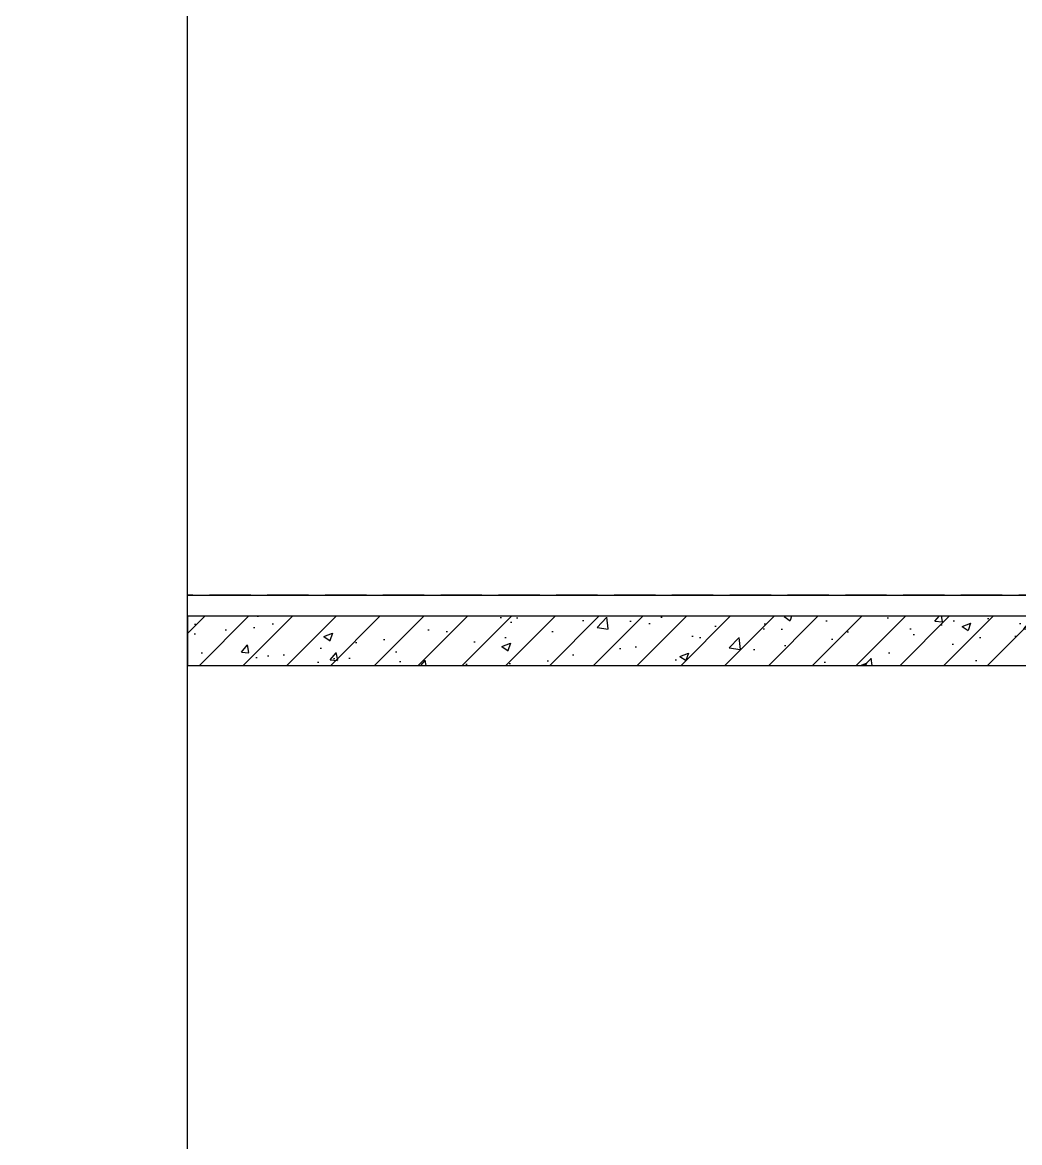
# Model space of a CAD drawing. Extents: x 220580 to 2027826, y -309201 to 71987.
# Drawn here: x 319501 to 321916, y -162855 to -160142 of the extents above; entities that cross this region are included whole.
import ezdxf

# ---------------------------------------------------------------- set-up
doc = ezdxf.new("R2010")
doc.units = 0
doc.linetypes.add('DASH', pattern=[0.35, 0.25, -0.1])
doc.linetypes.add('ZN-DOT', pattern=[0.25, 0, -0.25])
for name, color, linetype in [('!ZN6-层高线-8', 8, 'ZN-DOT'), ('20剖面图$0$A-SFCE', 30, 'Continuous'), ('20剖面图$0$AS-COLN', 6, 'Continuous'), ('20剖面图$0$PUB_HATCH', 8, 'Continuous'), ('3符号', 173, 'Continuous')]:
    doc.layers.add(name, color=color, linetype=linetype)

# ---------------------------------------------------------------- blocks, each defined once
blk = doc.blocks.new('20250828170426')
at = {"layer": '20剖面图$0$PUB_HATCH'}
h = blk.add_hatch(dxfattribs=at)
h.set_pattern_fill('钢筋混凝土', color=256, scale=30, style=0)
h.set_pattern_definition([(45, (1530822.114, -568207.45), (-53.0330086, 53.0330086), []), (50, (1530822.11, -568207.45), (215.178055, -18.82564), [22.5, -247.5]), (355, (1530822.11, -568207.45), (-41.6254, 225.65764), [18, -198]), (100.4514, (1530840.05, -568209.02), (173.552815, 206.831863), [19.122057, -210.342634]), (46.1842, (1530822.11, -568147.45), (320.172315, -49.655704), [33.75, -371.25]), (96.6356, (1530848.8, -568151.6), (280.39881, 292.23536), [28.683086, -315.5139]), (351.1842, (1530822.1, -568147.45), (280.398584, 292.23558), [27, -297]), (21, (1530852.11, -568162.45), (179.072116, -120.785667), [22.5, -247.5]), (326, (1530852.11, -568162.45), (72.9946, 217.545014), [18, -198]), (71.4514, (1530867.04, -568172.52), (252.066789, 96.75915), [19.122057, -210.342634]), (37.5, (1530822.114, -568207.45), (3.6479566, 99.868156), [0, -195.6, 0, -201, 0, -198.75]), (7.5, (1530822.11, -568207.45), (78.920861, 118.3235136), [0, -114.6, 0, -191.1, 0, -75.75]), (327.5, (1530755.214, -568207.45), (160.146731, -6.7664615), [0, -75, 0, -234, 0, -310.5]), (317.5, (1530725.21, -568207.45), (174.955851, 30.031495), [0, -97.5, 0, -155.4, 0, -220.5])])
h.paths.add_polyline_path([(-800, 3630), (-800, 3750), (-4002.6, 3750), (-4002.6, 3630)])
at = {"layer": '20剖面图$0$A-SFCE', "color": 8}
blk.add_line((-4002.6, 3800), (-500, 3800), dxfattribs=at)
at = {"layer": '20剖面图$0$AS-COLN'}
for p, q in [((-4002.6, 3750), (-800, 3750)), ((-4002.6, 3750), (-4002.6, 3630)), ((-4002.6, 3630), (-800, 3630))]:
    blk.add_line(p, q, dxfattribs=at)

msp = doc.modelspace()

# ---------------------------------------------------------------- linework, layer by layer
at = {"layer": '!ZN6-层高线-8', "linetype": 'DASH', "ltscale": 400}
msp.add_line((329714, -161529.4), (319900.9, -161529.4), dxfattribs=at)

# ---------------------------------------------------------------- next in the draw order: block references
at = {"layer": '20剖面图$0$A-SFCE', "ltscale": 40}
msp.add_blockref('20250828170426', (323903.6, -165329.4), dxfattribs=at)

# ---------------------------------------------------------------- next in the draw order: linework, layer by layer
at = {"layer": '3符号'}
msp.add_lwpolyline([(319900.9, -167047.1), (319900.9, -158873.2), (319500.9, -158773.2), (320300.9, -158573.2), (319900.9, -158473.2), (319900.9, -150299.4)], dxfattribs=at)

doc.saveas('drawing.dxf')
